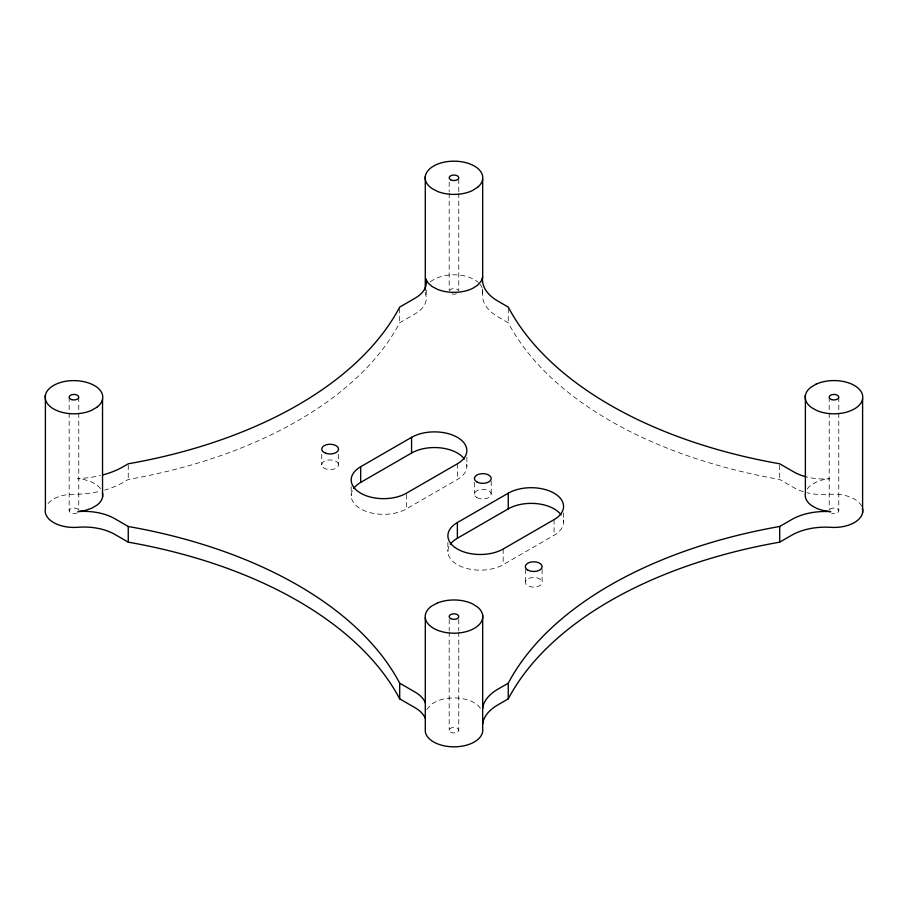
<?xml version="1.0" encoding="UTF-8"?>
<svg xmlns="http://www.w3.org/2000/svg" width="908" height="908" viewBox="0 0 908 908"><rect width="100%" height="100%" fill="white"/><g stroke="black" fill="none" stroke-linecap="round" stroke-linejoin="round"><path stroke-width="0.68" stroke-dasharray="4.54 3.41" d="M426.794 709.523L431.992 703.802L437.554 700.885A28.795 16.616 0 0 1 472.569 701.839L477.631 705.051L481.07 708.91M425.228 292.217A28.795 16.616 0 0 0 425.648 294.385A38.079 21.985 0 0 1 415.115 313.85L399.69 322.76A407.862 235.478 0 0 1 128.255 479.469L123.182 482.398A70.574 40.746 0 0 1 104.681 490.082M352.293 490.785A32.393 18.705 0 0 0 367.377 511.828A32.393 18.705 0 0 0 406.478 508.855L457.371 479.469A32.393 18.705 0 0 0 465.759 461.4M448.995 546.616A32.393 18.705 0 0 0 464.079 567.648A32.393 18.705 0 0 0 503.18 564.685L554.073 535.3A32.393 18.705 0 0 0 562.461 517.231M803.251 491.671A42.131 24.323 0 0 1 793.649 487.517L779.7 479.469A407.862 235.478 0 0 1 508.264 322.76L497.924 316.779A52.687 30.418 0 0 1 482.67 292.773A28.795 16.616 0 0 0 480.014 284.317M838.788 397.193L838.788 510.807M829.197 397.193L829.197 509.411M779.7 465.1L779.7 479.469M563.562 512.929L563.562 522.077M554.073 519.626L554.073 535.3M542.11 569.248L542.11 582.312A8.399 4.846 0 0 1 529.512 586.511A8.399 4.846 0 0 1 529.512 578.112A8.399 4.846 0 0 1 542.11 582.312M525.323 569.248L525.323 582.312M508.264 308.391L508.264 322.76M503.18 549.011L503.18 564.685M491.217 481.104L491.217 494.156M482.67 288.858L482.5 294.975M474.419 482.409L474.419 494.156M466.86 457.099L466.86 466.247M458.778 179.194L458.778 191.826M458.778 193.222L458.778 290.015M458.778 619.392L458.778 630.617M458.778 632.013L458.778 730.202A4.801 2.769 0 0 1 451.582 732.608A4.801 2.769 0 0 1 451.582 727.807A4.801 2.769 0 0 1 458.778 730.202M457.371 463.795L457.371 479.469M449.188 181.997L449.188 191.826M449.188 193.222L449.188 290.015M449.188 619.392L449.188 630.617M449.188 632.013L449.188 730.202M447.882 542.314L447.882 551.462M426.261 290.061L426.261 297.892M406.478 494.485L406.478 508.855M399.69 308.391L399.69 322.76M351.192 486.484L351.192 495.632M338.536 454.329L338.536 464.771A8.399 4.846 0 0 1 325.938 468.971A8.399 4.846 0 0 1 325.938 460.572A8.399 4.846 0 0 1 338.536 464.771M321.738 454.329L321.738 464.771M128.255 465.1L128.255 479.469M78.769 397.193L78.769 509.411M69.167 397.193L69.167 510.807M430.313 281.945A28.795 16.616 0 0 1 478.187 282.411M861.658 506.21A28.795 16.616 0 0 0 829.708 494.372A42.131 24.323 0 0 1 807.189 492.76M48.056 503.565A28.795 16.616 0 0 1 70.018 494.349L78.349 494.224A70.574 40.746 0 0 0 100.516 491.171M807.201 489.06A28.795 16.616 0 0 1 810.833 485.269L816.054 482.137L822.489 479.901L829.708 478.698A42.131 24.323 0 0 1 807.189 477.086M100.493 488.674A28.795 16.616 0 0 0 96.691 484.929L91.333 481.876L84.796 479.742L77.532 478.641L78.349 478.55A70.574 40.746 0 0 0 100.516 475.508M456.384 293.806A4.801 2.769 0 0 1 451.582 293.806M449.346 290.696A4.801 2.769 0 0 1 453.977 288.642A4.801 2.769 0 0 1 458.619 290.696M77.362 512.77A4.801 2.769 0 0 1 70.291 512.589A4.801 2.769 0 0 1 71.221 508.537A4.801 2.769 0 0 1 78.122 509.422M829.833 509.422A4.801 2.769 0 0 1 836.393 508.412A4.801 2.769 0 0 1 838.152 512.191A4.801 2.769 0 0 1 831.592 513.213M476.882 497.584A8.399 4.846 0 0 0 490.933 495.416A8.399 4.846 0 0 0 480.65 489.48A8.399 4.846 0 0 0 476.882 497.584"/><path stroke-width="1.36" d="M482.67 179.16L482.67 277.11L481.081 281.344L477.642 285.203L472.603 288.415A28.795 16.616 0 0 1 437.588 289.402L432.015 286.485L427.952 282.842L425.648 278.711A38.079 21.985 0 0 1 415.115 298.176L399.69 307.086A407.862 235.478 0 0 1 128.255 463.795L123.182 466.723A70.574 40.746 0 0 1 102.615 474.975M360.669 466.735L411.574 437.35A32.393 18.705 0 0 1 457.371 437.35A32.393 18.705 0 0 1 457.371 463.795L406.478 493.18A32.393 18.705 0 0 1 360.669 493.18A32.393 18.705 0 0 1 360.669 466.735L360.669 482.409A32.393 18.705 0 0 0 353.655 488.47M360.669 482.409L411.574 453.024A32.393 18.705 0 0 1 464.397 459.085M457.371 522.565L508.264 493.18A32.393 18.705 0 0 1 554.073 493.18A32.393 18.705 0 0 1 554.073 519.626L503.18 549.011A32.393 18.705 0 0 1 457.371 549.011A32.393 18.705 0 0 1 457.371 522.565L457.371 538.24A32.393 18.705 0 0 0 450.357 544.301M457.371 538.24L508.264 508.855A32.393 18.705 0 0 1 561.099 514.915M805.385 395.321L805.385 493.271A28.795 16.616 0 0 0 811.48 505.495L816.894 508.514L823.465 510.614L830.763 511.658A47.625 27.501 0 0 0 791.731 519.535L779.7 526.481A407.862 235.478 0 0 0 508.264 683.191L497.845 689.206A52.448 30.282 0 0 0 482.591 708.762M862.464 508.332A28.795 16.616 0 0 1 830.763 527.332A47.625 27.501 0 0 0 791.731 535.209L779.7 542.155A407.862 235.478 0 0 0 508.264 698.865L497.845 704.88A52.448 30.282 0 0 0 482.591 724.436M425.307 702.781A38.25 22.076 0 0 0 415.047 692.055L399.69 683.191A407.862 235.478 0 0 0 128.255 526.481L114.896 518.763A43.766 25.265 0 0 0 77.929 511.601L85.17 510.455L91.651 508.253L96.929 505.166A28.795 16.616 0 0 0 102.49 492.851M425.307 718.455A38.25 22.076 0 0 0 415.047 707.729L399.69 698.865A407.862 235.478 0 0 0 128.255 542.155L114.896 534.437A43.766 25.265 0 0 0 77.929 527.276A28.795 16.616 0 0 1 45.4 508.752L45.4 395.139M862.6 399.055L862.6 512.679M779.7 526.481L779.7 542.155M508.264 493.18L508.264 508.855M508.264 683.191L508.264 698.865M482.67 615.204L482.67 728.818A28.795 16.616 0 0 1 456.384 746.773A28.795 16.616 0 0 1 425.296 731.598L425.296 617.973M425.284 176.424L425.284 290.049M411.574 437.35L411.574 453.024M399.69 683.191L399.69 698.865M128.255 526.481L128.255 542.155M102.536 399.248L102.536 497.198M482.67 277.11A52.687 30.418 0 0 0 497.924 301.115L508.264 307.086A407.862 235.478 0 0 0 779.7 463.795L793.649 471.842A42.131 24.323 0 0 0 806.19 476.836M477.642 187.264L472.603 190.476A28.795 16.616 0 0 1 437.588 191.463L432.015 188.546A28.795 16.616 0 0 1 433.525 166.096A28.795 16.616 0 0 1 472.376 165.006A28.795 16.616 0 0 1 477.642 187.264M816.054 384.197L810.833 387.319A28.795 16.616 0 0 0 811.48 407.556L816.894 410.564A28.795 16.616 0 0 0 855.574 408.191A28.795 16.616 0 0 0 854.859 385.741A28.795 16.616 0 0 0 816.054 384.197M96.929 407.215L91.651 410.303A28.795 16.616 0 0 1 47.443 403.663A28.795 16.616 0 0 1 70.018 380.724C79.246 380.202 88.916 381.689 96.691 386.978A28.795 16.616 0 0 1 96.929 407.215M437.554 602.935L431.992 605.863A28.795 16.616 0 0 0 433.547 628.302A28.795 16.616 0 0 0 472.41 629.357A28.795 16.616 0 0 0 477.631 607.111L472.569 603.899A28.795 16.616 0 0 0 437.554 602.935M831.592 399.588A4.801 2.769 0 0 0 838.788 397.193A4.801 2.769 0 0 0 831.592 394.787A4.801 2.769 0 0 0 831.592 399.588M71.573 399.588A4.801 2.769 0 0 0 78.769 397.193A4.801 2.769 0 0 0 71.573 394.787A4.801 2.769 0 0 0 71.573 399.588M450.584 618.552A4.801 2.769 0 0 0 458.619 617.304A4.801 2.769 0 0 0 452.74 613.91A4.801 2.769 0 0 0 450.584 618.552M450.584 179.75A4.801 2.769 0 0 0 458.619 178.513A4.801 2.769 0 0 0 452.74 175.119A4.801 2.769 0 0 0 450.584 179.75M325.938 453.308A8.399 4.846 0 0 0 338.536 449.108A8.399 4.846 0 0 0 325.938 444.909A8.399 4.846 0 0 0 325.938 453.308M527.775 570.065A8.399 4.846 0 0 0 541.826 567.897A8.399 4.846 0 0 0 531.543 561.961A8.399 4.846 0 0 0 527.775 570.065M476.882 481.921A8.399 4.846 0 0 0 490.933 479.742A8.399 4.846 0 0 0 480.65 473.806A8.399 4.846 0 0 0 476.882 481.921"/></g></svg>
